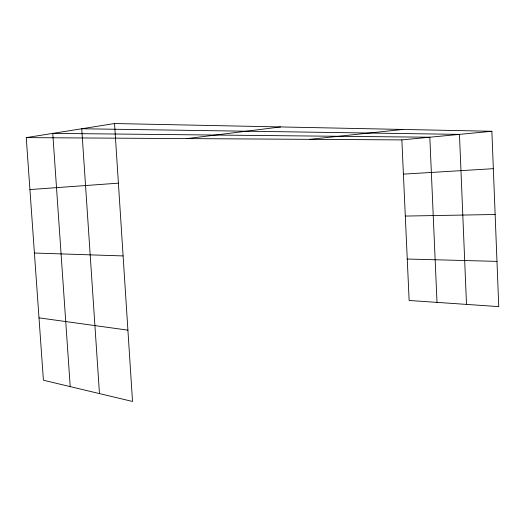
<?xml version="1.0" encoding="UTF-8"?>
<svg xmlns="http://www.w3.org/2000/svg" width="525" height="525" viewBox="0 0 525 525"><rect width="100%" height="100%" fill="white"/><g stroke="black" fill="none" stroke-linecap="round" stroke-linejoin="round"><path stroke-width="0.79" d="M26.25 137.622L114.542 123.526L491.873 131.276L498.75 306.613L409.133 300.477L401.855 139.899L26.25 137.622L43.411 380.231L132.523 401.474L114.542 123.526M187.005 138.6L280.586 126.938M309.888 139.342L402.865 129.445M401.855 139.899L491.873 131.276M29.925 189.571L118.401 183.159M403.403 174.136L493.336 168.683M405.307 216.07L495.134 214.489M407.256 259.028L496.978 261.378M34.414 253.037L123.106 255.924M38.994 317.861L127.91 330.146M70.219 386.623L52.769 133.389L429.824 137.222L437.003 302.387M99.468 393.592L81.743 128.763L459.454 134.38L466.502 304.402"/></g></svg>
